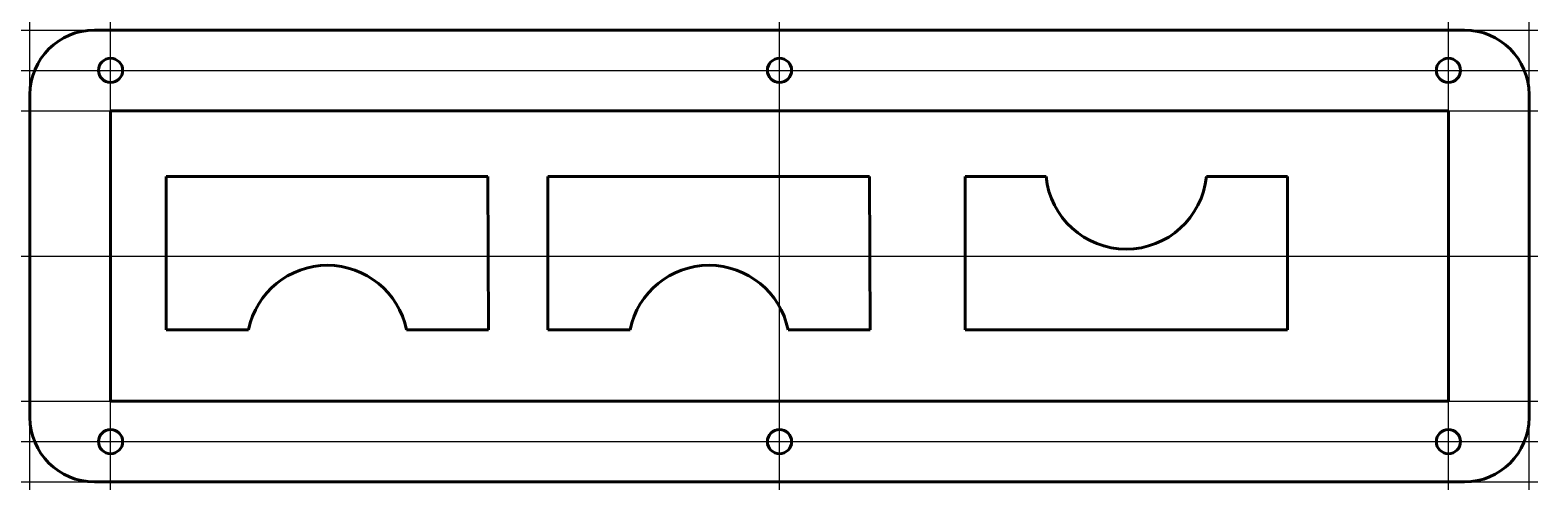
# Model space of a CAD drawing. Header units: millimetres. Extents: x -93 to 93, y -28 to 28.
import ezdxf

# ---------------------------------------------------------------- set-up
doc = ezdxf.new("R2010")
doc.units = ezdxf.units.MM
doc.linetypes.add('K5LT_BASIC', pattern=[0])

msp = doc.modelspace()

# ---------------------------------------------------------------- linework, layer by layer
at = {"color": 5, "linetype": 'K5LT_BASIC', "lineweight": 60, "true_color": 0x0000ff}
for p, q in [((85, 28), (-85, 28)), ((-93, 20), (-93, -20)), ((93, -20), (93, 20)), ((83, 18), (-83, 18)), ((-83, 18), (-83, -18)), ((83, -18), (83, 18)), ((-76.1, -9.15), (-76.12, 9.85)), ((-76.12, 9.85), (-36.18, 9.85)), ((-36.18, 9.85), (-36.1, -9.15)), ((-28.74, -9.15), (-28.76, 9.85)), ((-28.76, 9.85), (11.18, 9.85)), ((11.18, 9.85), (11.26, -9.15)), ((23.02, -9.15), (23.02, 9.85)), ((33.07, 9.85), (23.02, 9.85)), ((63.02, 9.85), (52.97, 9.85)), ((63.02, 9.85), (63.02, -9.15)), ((-76.1, -9.15), (-65.89, -9.15)), ((-46.3, -9.15), (-36.1, -9.15)), ((-28.74, -9.15), (-18.53, -9.15)), ((1.06, -9.15), (11.26, -9.15)), ((63.02, -9.15), (23.02, -9.15)), ((-83, -18), (83, -18)), ((-85, -28), (85, -28))]:
    msp.add_line(p, q, dxfattribs=at)
at = {"color": 9, "true_color": 0xdca5c1}
for p, direction in [((-93, -50.27), (0, 1)), ((-64.03, 28), (1, 0)), ((-83, -89.16), (0, 1)), ((0, 0), (0, 1)), ((83, -89.16), (0, 1)), ((84, 23), (1, 0)), ((-63.76, 18), (1, 0)), ((0, 0), (1, 0)), ((93, -9), (0, 1)), ((-63.76, -18), (1, 0)), ((-83, -23), (1, 0)), ((-55.3, -28), (1, 0))]:
    msp.add_xline(p, direction, dxfattribs=at)
at = {"color": 5, "linetype": 'K5LT_BASIC', "lineweight": 60, "true_color": 0x0000ff}
for centre in [(-83, 23), (0, 23), (83, 23), (-83, -23), (0, -23), (83, -23)]:
    msp.add_circle(centre, 1.5, dxfattribs=at)
for centre, radius, start, end in [((-85, 20), 8, 90, 180), ((85, 20), 8, 0, 90), ((43.02, 10.85), 10, 185.7392, 354.2608), ((-56.09, -11.15), 10, 11.537, 168.463), ((-8.74, -11.15), 10, 11.537, 168.463), ((-85, -20), 8, 180, 270), ((85, -20), 8, 270, 0)]:
    msp.add_arc(centre, radius, start, end, dxfattribs=at)

doc.saveas('drawing.dxf')
